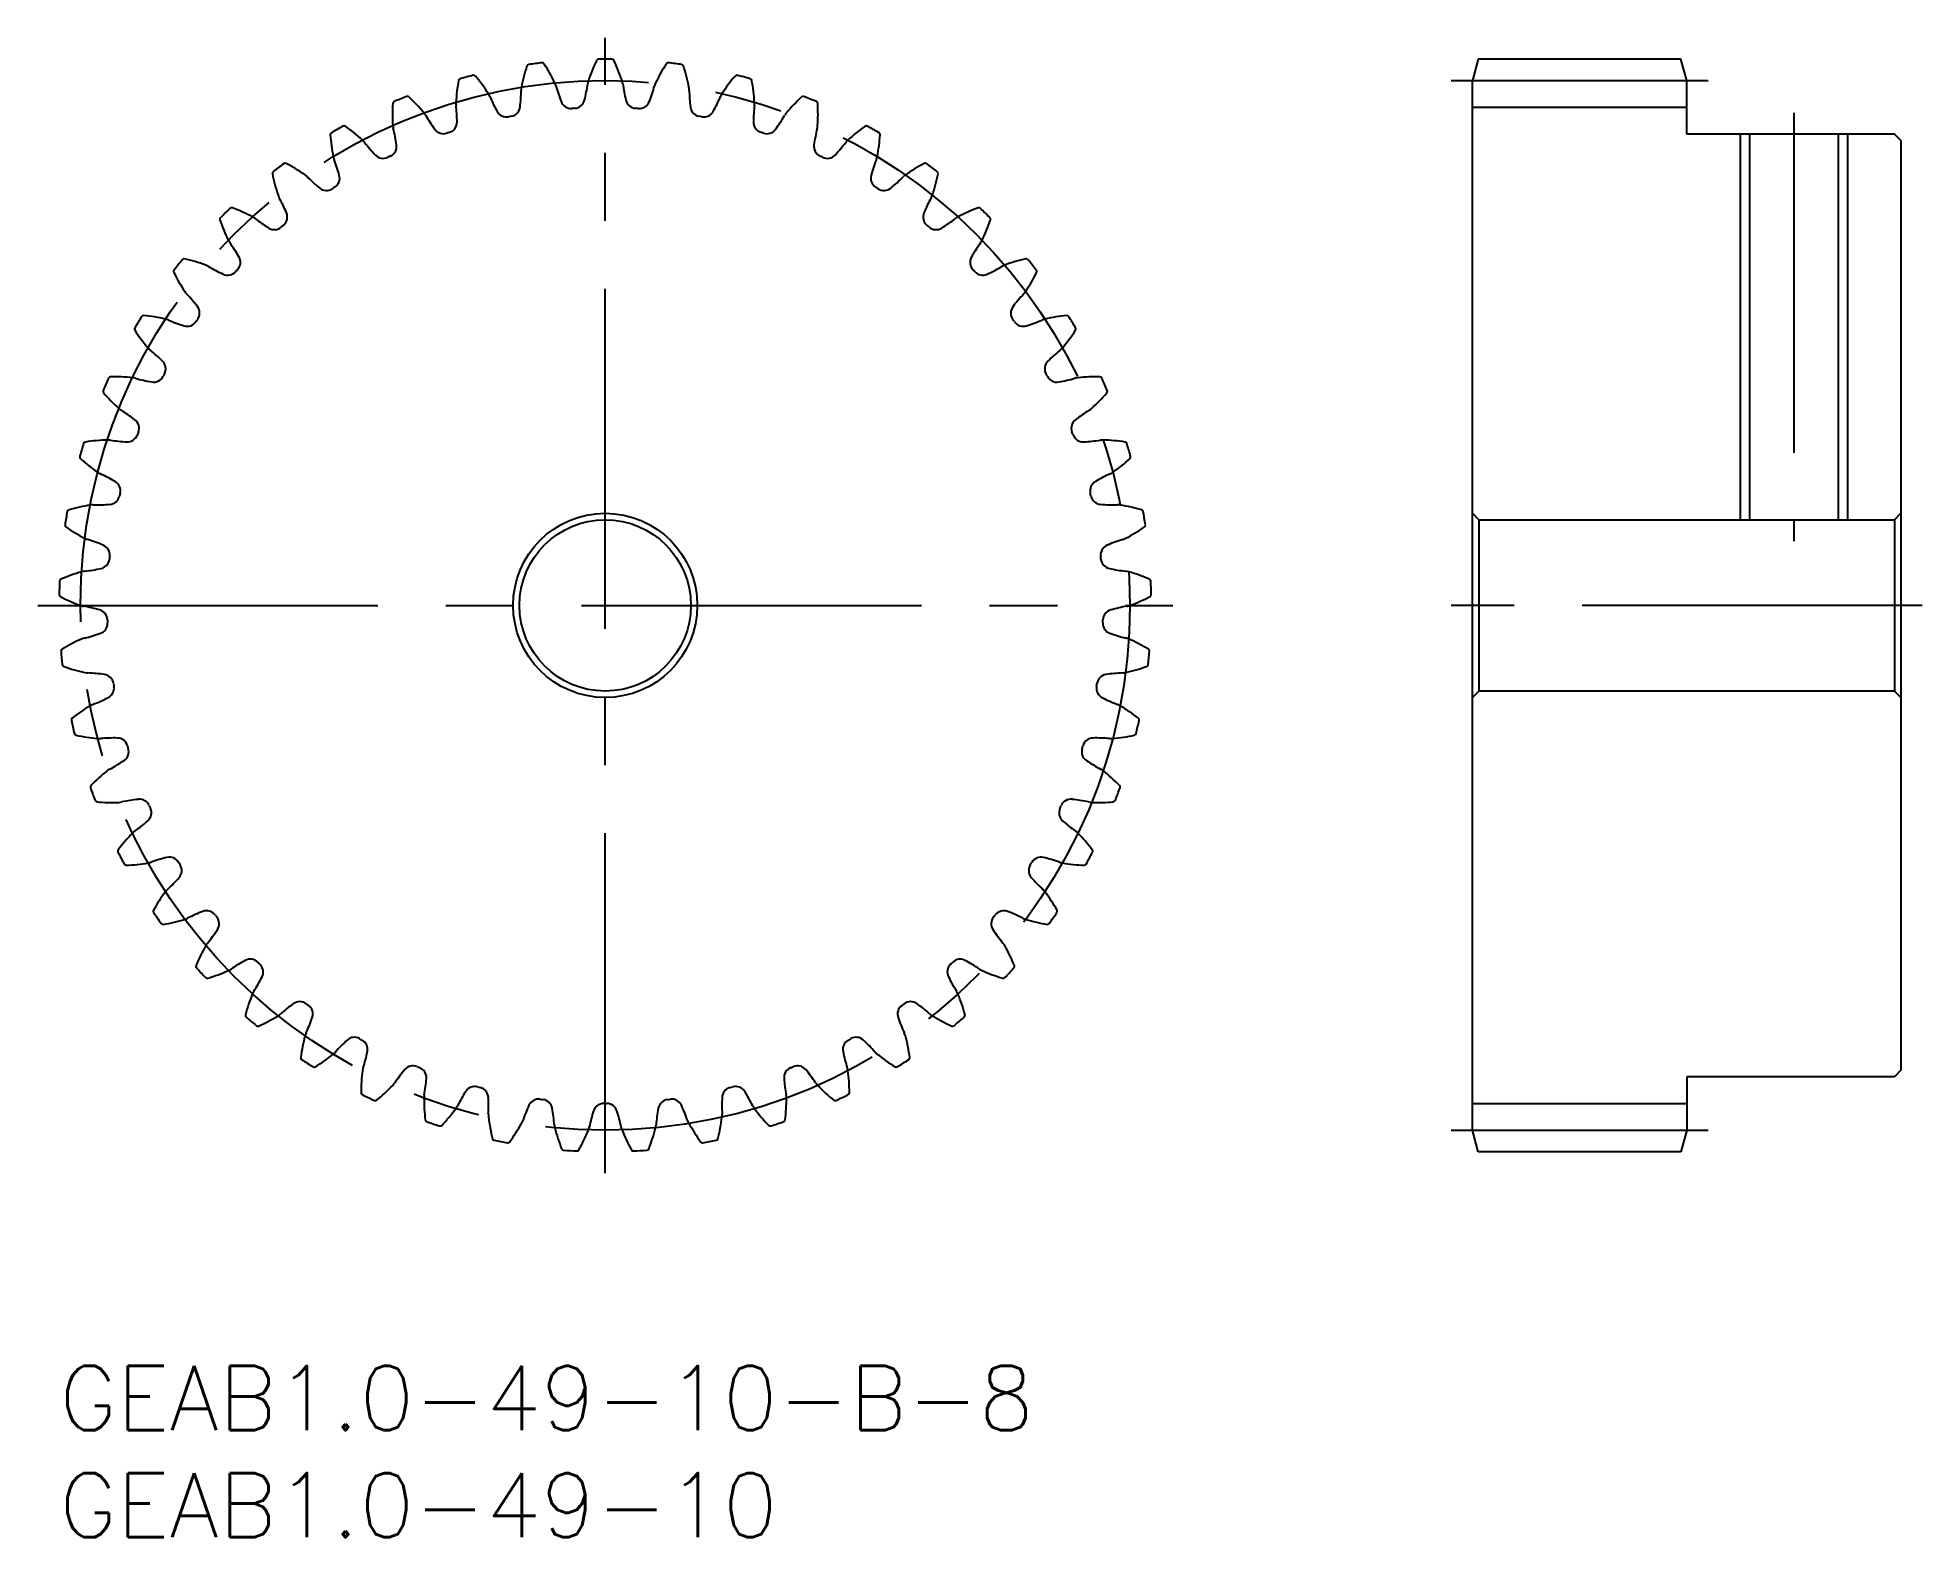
# Model space of a CAD drawing. Extents: x -1 to 87, y -8 to 62.
import ezdxf

# ---------------------------------------------------------------- set-up
doc = ezdxf.new("R2010")
doc.units = 0
doc.header["$LTSCALE"] = 0.5
doc.linetypes.add('CENTER', pattern=[50.8, 31.75, -6.35, 6.35, -6.35])
for name, color, linetype in [('MSM_CENTER', 1, 'CENTER'), ('MSM_CONTINUOUS', 7, 'CONTINUOUS'), ('MSM_NARROW', 5, 'CONTINUOUS'), ('MSM_PART_NUMBER', 7, 'CONTINUOUS')]:
    doc.layers.add(name, color=color, linetype=linetype)
doc.styles.get("Standard").update_dxf_attribs({"font": 'txt.shx', "height": 1, "bigfont": 'bigfont.shx'})

# ---------------------------------------------------------------- blocks, each defined once
blk = doc.blocks.new('*U2')
at = {"layer": 'MSM_PART_NUMBER'}
blk.add_text('GEAB1.0-49-10-B-8', height=3, dxfattribs=at).set_placement((0, -3))
blk = doc.blocks.new('*U3')
at = {"layer": 'MSM_PART_NUMBER'}
blk.add_text('GEAB1.0-49-10', height=3, dxfattribs=at).set_placement((0, -8))

msp = doc.modelspace()

# ---------------------------------------------------------------- linework, layer by layer
at = {"layer": 'MSM_CENTER'}
for p, q in [((25.5, 9), (25.5, 62)), ((65, 60), (77, 60)), ((81, 58.5), (81, 38.5)), ((-1, 35.5), (52, 35.5)), ((87, 35.5), (65, 35.5)), ((65, 11), (77, 11))]:
    msp.add_line(p, q, dxfattribs=at)
msp.add_circle((25.5, 35.5), 24.5, dxfattribs=at)
at = {"layer": 'MSM_CONTINUOUS'}
for p, q in [((66.268, 61), (66, 60)), ((75.732, 61), (66.268, 61)), ((76, 60), (75.732, 61)), ((66, 11), (66, 60)), ((76, 57.5), (76, 60)), ((66, 58.75), (76, 58.75)), ((85.7, 57.5), (76, 57.5)), ((78.933, 57.5), (78.933, 39.5)), ((83.067, 57.5), (83.067, 39.5)), ((86, 57.2), (85.7, 57.5)), ((86, 57.2), (86, 13.8)), ((66.3, 39.5), (66, 39.8)), ((86, 39.8), (85.7, 39.5)), ((66.3, 39.5), (66.3, 31.5)), ((66.3, 39.5), (85.7, 39.5)), ((85.7, 39.5), (85.7, 31.5)), ((66, 31.2), (66.3, 31.5)), ((85.7, 31.5), (66.3, 31.5)), ((85.7, 31.5), (86, 31.2)), ((76, 13.5), (76, 11)), ((85.7, 13.5), (76, 13.5)), ((86, 13.8), (85.7, 13.5)), ((66, 12.25), (76, 12.25)), ((66.268, 10), (66, 11)), ((76, 11), (75.732, 10)), ((75.732, 10), (66.268, 10))]:
    msp.add_line(p, q, dxfattribs=at)
for radius in [4.3, 4]:
    msp.add_circle((25.5, 35.5), radius, dxfattribs=at)
for centre, radius, start, end in [((21.941, 60.649), 0.1, 98.05565, 161.9758), ((25.5, 35.5), 25.5, 96.63823, 98.05565), ((22.564, 60.73), 0.1, 32.71807, 96.63823), ((15.777, 56.37), 8.167, 25.5102, 32.71807), ((32.474, 57.442), 8.167, 154.62887, 161.83673), ((25.186, 60.898), 0.1, 90.70898, 154.62887), ((25.5, 35.5), 25.5, 89.29129, 90.70871), ((25.814, 60.898), 0.1, 25.37113, 89.29128), ((18.526, 57.442), 8.167, 18.16327, 25.37113), ((35.223, 56.37), 8.167, 147.28193, 154.48979), ((28.436, 60.73), 0.1, 83.36177, 147.28187), ((25.5, 35.5), 25.5, 81.94435, 83.36177), ((29.059, 60.649), 0.1, 18.0242, 81.94442), ((26.681, 58.493), 8.167, 169.32274, 176.53061), ((18.754, 59.988), 0.1, 105.40259, 169.32274), ((25.5, 35.5), 25.5, 103.98517, 105.40259), ((19.362, 60.147), 0.1, 40.06501, 103.98518), ((13.188, 54.955), 8.167, 32.85714, 40.06501), ((29.611, 58.153), 8.167, 161.9758, 169.18367), ((22.402, 59.531), 0.826, 15.41753, 25.51031), ((17.218, 60.904), 7.538, 346.03527, 351.9295), ((25.5, 59.73), 0.826, 161.83664, 171.9294), ((25.5, 59.73), 0.826, 8.0706, 18.16337), ((33.782, 60.904), 7.538, 188.0705, 193.96473), ((28.598, 59.531), 0.826, 154.48968, 164.58247), ((21.389, 58.153), 8.167, 10.81633, 18.0242), ((37.812, 54.955), 8.167, 139.93499, 147.14286), ((31.638, 60.147), 0.1, 76.01483, 139.93493), ((25.5, 35.5), 25.5, 74.59741, 76.01483), ((32.246, 59.988), 0.1, 10.67726, 74.59749), ((24.319, 58.493), 8.167, 3.46939, 10.67726), ((15.678, 58.924), 0.1, 112.74952, 176.66967), ((25.5, 35.5), 25.5, 111.33211, 112.74952), ((16.26, 59.16), 0.1, 47.41195, 111.33213), ((10.801, 53.221), 8.167, 40.20408, 47.41195), ((19.354, 58.937), 0.826, 176.53052, 186.62328), ((19.354, 58.937), 0.826, 22.76447, 32.85725), ((27.067, 62.174), 7.538, 202.76438, 208.65861), ((14.037, 59.636), 7.538, 353.38221, 359.27644), ((22.402, 59.531), 0.826, 169.18358, 179.27634), ((30.465, 61.755), 7.538, 195.41744, 201.31167), ((23.908, 59.197), 0.5, 201.31166, 273.84278), ((24.048, 59.206), 0.5, 273.50417, 346.03527), ((26.952, 59.206), 0.5, 193.96473, 266.49584), ((27.092, 59.197), 0.5, 266.15722, 338.68833), ((20.535, 61.755), 7.538, 338.68833, 344.58256), ((28.598, 59.531), 0.826, 0.72366, 10.81644), ((36.963, 59.636), 7.538, 180.72356, 186.6178), ((23.933, 62.174), 7.538, 331.34139, 337.23562), ((31.646, 58.937), 0.826, 147.14274, 157.23553), ((31.646, 58.937), 0.826, 353.37672, 3.4695), ((40.199, 53.221), 8.167, 132.58805, 139.79592), ((34.74, 59.16), 0.1, 68.66789, 132.588), ((25.5, 35.5), 25.5, 67.25048, 68.66789), ((35.322, 58.924), 0.1, 3.33032, 67.25055), ((23.731, 58.455), 8.167, 176.66968, 183.87755), ((16.407, 57.959), 0.826, 30.11141, 40.20418), ((23.643, 62.156), 7.538, 210.11132, 216.00555), ((11.045, 57.973), 7.538, 0.72914, 6.62338), ((20.891, 58.799), 0.5, 208.65862, 281.18972), ((25.5, 35.5), 23.25, 100.8511, 101.18972), ((21.029, 58.825), 0.5, 280.8511, 353.38221), ((25.5, 35.5), 23.25, 93.50416, 93.84278), ((25.5, 35.5), 23.25, 86.15722, 86.49584), ((29.971, 58.825), 0.5, 186.61781, 259.1489), ((25.5, 35.5), 23.25, 78.81028, 79.1489), ((30.109, 58.799), 0.5, 258.81028, 331.34139), ((39.955, 57.973), 7.538, 173.37662, 179.27086), ((27.357, 62.156), 7.538, 323.99445, 329.88868), ((34.593, 57.959), 0.826, 139.79581, 149.88859), ((27.269, 58.455), 8.167, 356.12245, 3.33032), ((12.763, 57.476), 0.1, 120.09674, 184.01661), ((20.81, 58.041), 8.167, 184.01662, 191.22449), ((25.5, 35.5), 25.5, 118.67905, 120.09646), ((13.31, 57.784), 0.1, 54.75889, 118.67907), ((8.656, 51.196), 8.167, 47.55102, 54.75889), ((13.61, 56.612), 0.826, 37.45835, 47.55112), ((16.407, 57.959), 0.826, 183.87745, 193.97022), ((8.29, 55.94), 7.538, 8.07608, 13.97031), ((17.95, 58.018), 0.5, 216.00554, 288.53666), ((25.5, 35.5), 23.25, 108.19804, 108.53666), ((18.083, 58.062), 0.5, 288.19804, 0.72915), ((32.917, 58.062), 0.5, 179.27087, 251.80196), ((25.5, 35.5), 23.25, 71.46334, 71.80196), ((33.05, 58.018), 0.5, 251.46334, 323.99445), ((42.71, 55.94), 7.538, 166.02969, 171.92392), ((34.593, 57.959), 0.826, 346.02978, 356.12256), ((37.39, 56.612), 0.826, 132.44887, 142.54165), ((42.344, 51.196), 8.167, 125.24111, 132.44898), ((37.69, 57.784), 0.1, 61.32095, 125.24106), ((25.5, 35.5), 25.5, 59.90354, 61.32095), ((30.19, 58.041), 8.167, 348.77551, 355.98338), ((38.237, 57.476), 0.1, 355.98338, 59.90361), ((13.61, 56.612), 0.826, 191.22439, 201.31716), ((20.25, 61.699), 7.538, 217.45826, 223.35249), ((15.132, 56.867), 0.5, 223.35249, 295.88356), ((25.5, 35.5), 23.25, 115.54498, 115.8836), ((15.259, 56.928), 0.5, 295.54498, 8.07608), ((35.741, 56.928), 0.5, 171.92393, 244.45502), ((25.5, 35.5), 23.25, 64.11641, 64.45502), ((35.868, 56.867), 0.5, 244.11641, 316.6475), ((30.75, 61.699), 7.538, 316.64751, 322.54174), ((37.39, 56.612), 0.826, 338.68284, 348.77562), ((10.057, 55.666), 0.1, 127.44367, 191.36354), ((17.966, 57.256), 8.167, 191.36356, 198.57143), ((25.5, 35.5), 25.5, 126.02599, 127.4434), ((10.561, 56.042), 0.1, 62.10583, 126.02601), ((6.787, 48.913), 8.167, 54.89796, 62.10583), ((11.008, 54.918), 0.826, 44.80529, 54.89806), ((16.943, 60.813), 7.538, 224.8052, 230.69943), ((5.817, 53.571), 7.538, 15.42302, 21.31725), ((12.602, 55.443), 0.5, 302.89192, 15.42302), ((38.398, 55.443), 0.5, 164.577, 237.10808), ((45.183, 53.571), 7.538, 158.68275, 164.57698), ((34.057, 60.813), 7.538, 309.30057, 315.1948), ((39.992, 54.918), 0.826, 125.10193, 135.19471), ((44.213, 48.913), 8.167, 117.89417, 125.10204), ((40.439, 56.042), 0.1, 53.97401, 117.89412), ((25.5, 35.5), 25.5, 52.5566, 53.97401), ((33.034, 57.256), 8.167, 341.42857, 348.63644), ((40.943, 55.666), 0.1, 348.63644, 52.55667), ((11.008, 54.918), 0.826, 198.57133, 208.6641), ((12.485, 55.366), 0.5, 230.69943, 303.23049), ((25.5, 35.5), 23.25, 122.89192, 123.23053), ((25.5, 35.5), 23.25, 56.76947, 57.10808), ((38.515, 55.366), 0.5, 236.76947, 309.30057), ((39.992, 54.918), 0.826, 331.3359, 341.42868), ((25.5, 35.5), 25.5, 133.37292, 134.79034), ((8.057, 53.963), 0.1, 69.45277, 133.37295), ((5.225, 46.41), 8.167, 62.2449, 69.45277), ((3.668, 50.906), 7.538, 22.76996, 28.66419), ((10.158, 53.63), 0.5, 310.23886, 22.76996), ((40.842, 53.63), 0.5, 157.23006, 229.76115), ((47.332, 50.906), 7.538, 151.33581, 157.23004), ((45.775, 46.41), 8.167, 110.54723, 117.7551), ((42.943, 53.963), 0.1, 46.62708, 110.54719), ((25.5, 35.5), 25.5, 45.20966, 46.62708), ((7.605, 53.526), 0.1, 134.79034, 198.71048), ((15.246, 56.114), 8.167, 198.7105, 205.91837), ((8.644, 52.905), 0.826, 52.15223, 62.245), ((13.776, 59.511), 7.538, 232.15213, 238.04637), ((10.051, 53.539), 0.5, 238.04637, 310.57743), ((25.5, 35.5), 23.25, 130.23885, 130.57747), ((25.5, 35.5), 23.25, 49.42253, 49.76115), ((40.949, 53.539), 0.5, 229.42253, 301.95364), ((37.224, 59.511), 7.538, 301.95363, 307.84787), ((42.356, 52.905), 0.826, 117.75499, 127.84777), ((35.754, 56.114), 8.167, 334.08163, 341.2895), ((43.395, 53.526), 0.1, 341.2895, 45.20973), ((8.644, 52.905), 0.826, 205.91827, 216.01104), ((1.877, 47.987), 7.538, 30.1169, 36.01113), ((49.123, 47.987), 7.538, 143.98887, 149.8831), ((42.356, 52.905), 0.826, 323.98896, 334.08174), ((5.447, 51.09), 0.1, 142.13728, 206.05742), ((12.694, 54.633), 8.167, 206.05744, 213.26531), ((25.5, 35.5), 25.5, 140.71986, 142.13728), ((5.839, 51.581), 0.1, 76.79971, 140.71989), ((3.997, 43.728), 8.167, 69.59184, 76.79971), ((6.556, 50.607), 0.826, 59.49917, 69.59194), ((10.802, 57.814), 7.538, 239.49907, 245.39331), ((7.871, 51.415), 0.5, 245.39331, 317.92445), ((25.5, 35.5), 23.25, 137.58579, 137.92441), ((7.966, 51.519), 0.5, 317.5858, 30.1169), ((43.034, 51.519), 0.5, 149.88312, 222.41421), ((25.5, 35.5), 23.25, 42.07559, 42.41421), ((43.129, 51.415), 0.5, 222.07559, 294.6067), ((40.198, 57.814), 7.538, 294.6067, 300.50093), ((44.444, 50.607), 0.826, 110.40805, 120.50083), ((47.003, 43.728), 8.167, 103.20029, 110.40816), ((38.306, 54.633), 8.167, 326.73469, 333.94256), ((45.161, 51.581), 0.1, 39.28041, 103.20025), ((25.5, 35.5), 25.5, 37.86272, 39.28014), ((45.553, 51.09), 0.1, 333.94256, 37.86279), ((6.556, 50.607), 0.826, 213.26521, 223.35798), ((0.474, 44.864), 7.538, 37.46384, 43.35807), ((6.061, 49.145), 0.5, 324.93274, 37.46384), ((44.939, 49.145), 0.5, 142.53618, 215.06727), ((50.526, 44.864), 7.538, 136.64193, 142.53616), ((44.444, 50.607), 0.826, 316.64202, 326.7348), ((3.618, 48.398), 0.1, 149.48422, 213.40436), ((25.5, 35.5), 25.5, 148.0668, 149.48422), ((3.944, 48.935), 0.1, 84.14664, 148.06683), ((3.121, 40.91), 8.167, 76.93878, 84.14664), ((4.78, 48.061), 0.826, 66.84611, 76.93888), ((8.069, 55.752), 7.538, 246.84601, 252.74024), ((5.981, 49.03), 0.5, 252.74025, 325.27135), ((25.5, 35.5), 23.25, 144.93273, 145.27135), ((25.5, 35.5), 23.25, 34.72865, 35.06727), ((45.019, 49.03), 0.5, 214.72865, 287.25976), ((42.931, 55.752), 7.538, 287.25976, 293.15399), ((46.22, 48.061), 0.826, 103.06112, 113.15389), ((47.879, 40.91), 8.167, 95.85335, 103.06122), ((47.056, 48.935), 0.1, 31.93347, 95.85331), ((25.5, 35.5), 25.5, 30.51578, 31.9332), ((47.382, 48.398), 0.1, 326.59562, 30.51585), ((10.352, 52.839), 8.167, 213.40438, 220.61225), ((4.78, 48.061), 0.826, 220.61215, 230.70492), ((46.22, 48.061), 0.826, 309.29508, 319.38786), ((40.648, 52.839), 8.167, 319.38776, 326.59562), ((-0.518, 41.587), 7.538, 44.81078, 50.70501), ((4.476, 46.547), 0.5, 332.27967, 44.81078), ((46.524, 46.547), 0.5, 135.18924, 207.72033), ((51.518, 41.587), 7.538, 129.29499, 135.18922), ((25.5, 35.5), 25.5, 155.41374, 156.83116), ((2.403, 46.068), 0.1, 91.49358, 155.41377), ((2.613, 38.004), 8.167, 84.28571, 91.49358), ((3.344, 45.308), 0.826, 74.19304, 84.28582), ((5.623, 53.356), 7.538, 254.19295, 260.08718), ((4.411, 46.423), 0.5, 260.08719, 332.61829), ((25.5, 35.5), 23.25, 152.27967, 152.61829), ((25.5, 35.5), 23.25, 27.38171, 27.72033), ((46.589, 46.423), 0.5, 207.38171, 279.91282), ((45.377, 53.356), 7.538, 279.91282, 285.80705), ((47.656, 45.308), 0.826, 95.71418, 105.80696), ((48.387, 38.004), 8.167, 88.50642, 95.71428), ((48.597, 46.068), 0.1, 24.58653, 88.50637), ((25.5, 35.5), 25.5, 23.16884, 24.58626), ((2.149, 45.493), 0.1, 156.83116, 220.75129), ((8.259, 50.759), 8.167, 220.75131, 227.95918), ((42.741, 50.759), 8.167, 312.04082, 319.24869), ((48.851, 45.493), 0.1, 319.24869, 23.16891), ((3.344, 45.308), 0.826, 227.95909, 238.05185), ((-1.082, 38.21), 7.538, 52.15772, 58.05195), ((3.236, 43.768), 0.5, 339.62661, 52.15772), ((47.764, 43.768), 0.5, 127.8423, 200.37339), ((52.082, 38.21), 7.538, 121.94805, 127.84229), ((47.656, 45.308), 0.826, 301.94815, 312.04093), ((1.241, 43.028), 0.1, 98.84052, 162.76071), ((2.481, 35.057), 8.167, 91.63265, 98.84052), ((2.272, 42.394), 0.826, 81.53998, 91.63276), ((3.502, 50.668), 7.538, 261.53989, 267.43412), ((3.187, 43.637), 0.5, 267.43413, 339.96523), ((25.5, 35.5), 23.25, 159.62661, 159.96523), ((25.5, 35.5), 23.25, 20.03477, 20.37339), ((47.813, 43.637), 0.5, 200.03477, 272.56588), ((47.498, 50.668), 7.538, 272.56588, 278.46011), ((48.728, 42.394), 0.826, 88.36724, 98.46002), ((48.519, 35.057), 8.167, 81.15948, 88.36735), ((49.759, 43.028), 0.1, 17.23959, 81.15943), ((1.062, 42.425), 0.1, 164.1781, 228.09823), ((25.5, 35.5), 25.5, 162.76068, 164.1781), ((6.45, 48.429), 8.167, 228.09825, 235.30612), ((44.55, 48.429), 8.167, 304.69388, 311.90175), ((25.5, 35.5), 25.5, 15.8219, 17.23932), ((49.938, 42.425), 0.1, 311.90175, 15.82197), ((2.272, 42.394), 0.826, 235.30603, 245.39879), ((-1.211, 34.788), 7.538, 59.50465, 65.39889), ((52.211, 34.788), 7.538, 114.60111, 120.49535), ((48.728, 42.394), 0.826, 294.60121, 304.69399), ((2.33, 40.716), 0.5, 274.78107, 347.31217), ((2.361, 40.853), 0.5, 346.97355, 59.50466), ((25.5, 35.5), 23.25, 166.97355, 167.31217), ((48.639, 40.853), 0.5, 120.49536, 193.02645), ((25.5, 35.5), 23.25, 12.68783, 13.02645), ((48.67, 40.716), 0.5, 192.68783, 265.21894), ((25.5, 35.5), 25.5, 170.10762, 171.52503), ((0.478, 39.864), 0.1, 106.18746, 170.10765), ((2.726, 32.117), 8.167, 98.97959, 106.18746), ((1.581, 39.367), 0.826, 88.88692, 98.9797), ((1.743, 47.73), 7.538, 268.88683, 274.78106), ((49.257, 47.73), 7.538, 265.21894, 271.11317), ((49.419, 39.367), 0.826, 81.0203, 91.11308), ((48.274, 32.117), 8.167, 73.81254, 81.02041), ((50.522, 39.864), 0.1, 9.89265, 73.81249), ((25.5, 35.5), 25.5, 8.47497, 9.89238), ((0.377, 39.243), 0.1, 171.52503, 235.44516), ((4.953, 45.887), 8.167, 235.44519, 242.65306), ((46.047, 45.887), 8.167, 297.34694, 304.55481), ((50.623, 39.243), 0.1, 304.55481, 8.47503), ((1.581, 39.367), 0.826, 242.65297, 252.74573), ((-0.9, 31.379), 7.538, 66.85159, 72.74582), ((1.867, 37.85), 0.5, 354.32049, 66.8516), ((49.133, 37.85), 0.5, 113.14842, 185.67951), ((51.9, 31.379), 7.538, 107.25418, 113.14841), ((49.419, 39.367), 0.826, 287.25427, 297.34705), ((3.346, 29.232), 8.167, 106.32653, 113.5344), ((1.283, 36.277), 0.826, 96.23386, 106.32664), ((0.374, 44.592), 7.538, 276.23377, 282.128), ((1.853, 37.711), 0.5, 282.12801, 354.6591), ((25.5, 35.5), 23.25, 174.32049, 174.6591), ((25.5, 35.5), 23.25, 5.3409, 5.67951), ((49.147, 37.711), 0.5, 185.3409, 257.872), ((50.626, 44.592), 7.538, 257.872, 263.76623), ((49.717, 36.277), 0.826, 73.67336, 83.76614), ((47.654, 29.232), 8.167, 66.4656, 73.67347), ((25.5, 35.5), 25.5, 177.45456, 178.87197), ((0.125, 36.628), 0.1, 113.5344, 177.45459), ((50.875, 36.628), 0.1, 2.54572, 66.46555), ((25.5, 35.5), 25.5, 1.12803, 2.54544), ((0.105, 36), 0.1, 178.87197, 242.7921), ((3.793, 43.174), 8.167, 242.79213, 250), ((1.283, 36.277), 0.826, 249.9999, 260.09267), ((-0.157, 28.036), 7.538, 74.19853, 80.09276), ((1.76, 34.809), 0.5, 1.66743, 74.19853), ((49.24, 34.809), 0.5, 105.80148, 178.33257), ((51.157, 28.036), 7.538, 99.90724, 105.80147), ((49.717, 36.277), 0.826, 279.90733, 290.00011), ((47.207, 43.174), 8.167, 290, 297.20787), ((50.895, 36), 0.1, 297.20787, 1.12809), ((1.765, 34.669), 0.5, 289.47495, 2.00604), ((25.5, 35.5), 23.25, 181.66743, 182.00604), ((49.235, 34.669), 0.5, 177.99396, 250.52506), ((25.5, 35.5), 23.25, 357.99396, 358.33257), ((0.189, 33.374), 0.1, 120.88134, 184.80153), ((4.329, 26.451), 8.167, 113.67347, 120.88134), ((1.382, 33.173), 0.826, 103.5808, 113.67357), ((-0.582, 41.304), 7.538, 283.58071, 289.47494), ((51.582, 41.304), 7.538, 250.52506, 256.41929), ((49.618, 33.173), 0.826, 66.32642, 76.4192), ((46.671, 26.451), 8.167, 59.11866, 66.32653), ((50.811, 33.374), 0.1, 355.1985, 59.11862), ((25.5, 35.5), 25.5, 184.8015, 186.21891), ((0.249, 32.748), 0.1, 186.21891, 250.13904), ((2.99, 40.335), 8.167, 250.13907, 257.34694), ((48.01, 40.335), 8.167, 282.65306, 289.86093), ((50.751, 32.748), 0.1, 289.86093, 353.78115), ((25.5, 35.5), 25.5, 353.78109, 355.1985), ((1.382, 33.173), 0.826, 257.34684, 267.43961), ((1.009, 24.817), 7.538, 81.54547, 87.4397), ((2.043, 31.779), 0.5, 9.01436, 81.54547), ((2.066, 31.64), 0.5, 296.82189, 9.35298), ((25.5, 35.5), 23.25, 189.01436, 189.35298), ((48.934, 31.64), 0.5, 170.64702, 243.17813), ((25.5, 35.5), 23.25, 350.64702, 350.98564), ((48.957, 31.779), 0.5, 98.45454, 170.98564), ((49.991, 24.817), 7.538, 92.5603, 98.45453), ((49.618, 33.173), 0.826, 272.56039, 282.65317), ((5.66, 23.818), 8.167, 121.02041, 128.22828), ((1.878, 30.108), 0.826, 110.92774, 121.02051), ((-1.11, 37.921), 7.538, 290.92765, 296.82188), ((52.11, 37.921), 7.538, 243.17812, 249.07235), ((49.122, 30.108), 0.826, 58.97948, 69.07226), ((45.34, 23.818), 8.167, 51.77172, 58.97959), ((0.669, 30.155), 0.1, 128.22828, 192.14847), ((25.5, 35.5), 25.5, 192.14844, 193.56585), ((25.5, 35.5), 25.5, 346.43415, 347.85156), ((50.331, 30.155), 0.1, 347.85156, 51.77168), ((0.809, 29.542), 0.1, 193.56585, 257.48598), ((2.557, 37.417), 8.167, 257.48601, 264.69388), ((1.878, 30.108), 0.826, 264.69377, 274.78655), ((2.576, 21.773), 7.538, 88.89241, 94.78664), ((2.712, 28.81), 0.5, 16.3613, 88.89241), ((48.288, 28.81), 0.5, 91.1076, 163.6387), ((48.424, 21.773), 7.538, 85.21336, 91.10759), ((49.122, 30.108), 0.826, 265.21345, 275.30623), ((48.443, 37.417), 8.167, 275.30612, 282.51399), ((50.191, 29.542), 0.1, 282.51399, 346.43421), ((-1.201, 34.499), 7.538, 298.27458, 304.16882), ((2.752, 28.675), 0.5, 304.16883, 16.69992), ((25.5, 35.5), 23.25, 196.3613, 196.69992), ((48.248, 28.675), 0.5, 163.30008, 235.83119), ((25.5, 35.5), 23.25, 343.30008, 343.6387), ((52.201, 34.499), 7.538, 235.83118, 241.72542), ((7.317, 21.377), 8.167, 128.36735, 135.57522), ((2.761, 27.132), 0.826, 118.27468, 128.36745), ((48.239, 27.132), 0.826, 51.63254, 61.72532), ((43.683, 21.377), 8.167, 44.42478, 51.63265), ((1.556, 27.023), 0.1, 135.57522, 199.49542), ((25.5, 35.5), 25.5, 199.49537, 200.91279), ((4.519, 18.954), 7.538, 96.23935, 102.13358), ((3.754, 25.951), 0.5, 23.70824, 96.23935), ((47.246, 25.951), 0.5, 83.76067, 156.29176), ((46.481, 18.954), 7.538, 77.86642, 83.76065), ((25.5, 35.5), 25.5, 339.08721, 340.50463), ((49.444, 27.023), 0.1, 340.50463, 44.42474), ((1.773, 26.434), 0.1, 200.91279, 264.83292), ((2.5, 34.467), 8.167, 264.83295, 272.04082), ((2.761, 27.132), 0.826, 272.04071, 282.13349), ((3.811, 25.822), 0.5, 311.51577, 24.04686), ((25.5, 35.5), 23.25, 203.70824, 204.04686), ((47.189, 25.822), 0.5, 155.95314, 228.48425), ((25.5, 35.5), 23.25, 335.95314, 336.29176), ((48.239, 27.132), 0.826, 257.86651, 267.95929), ((48.5, 34.467), 8.167, 267.95918, 275.16705), ((49.227, 26.434), 0.1, 275.16705, 339.08727), ((9.273, 19.168), 8.167, 135.71429, 142.92215), ((4.018, 24.293), 0.826, 125.62162, 135.71439), ((-0.854, 31.092), 7.538, 305.62152, 311.51575), ((51.854, 31.092), 7.538, 228.48425, 234.37848), ((46.982, 24.293), 0.826, 44.28561, 54.37838), ((41.727, 19.168), 8.167, 37.07784, 44.28571), ((2.837, 24.031), 0.1, 142.92215, 206.84235), ((25.5, 35.5), 25.5, 206.84231, 208.25973), ((25.5, 35.5), 25.5, 331.74027, 333.15769), ((48.163, 24.031), 0.1, 333.15769, 37.0778), ((3.127, 23.474), 0.1, 208.25973, 272.17985), ((2.821, 31.535), 8.167, 272.17989, 279.38775), ((4.018, 24.293), 0.826, 279.38765, 289.48043), ((6.807, 16.407), 7.538, 103.58629, 109.48052), ((5.154, 23.248), 0.5, 31.05518, 103.58629), ((25.5, 35.5), 23.25, 211.05518, 211.3938), ((5.227, 23.128), 0.5, 318.8627, 31.3938), ((45.773, 23.128), 0.5, 148.6062, 221.13731), ((25.5, 35.5), 23.25, 328.6062, 328.94482), ((45.846, 23.248), 0.5, 76.41373, 148.94482), ((44.193, 16.407), 7.538, 70.51948, 76.41371), ((46.982, 24.293), 0.826, 250.51957, 260.61235), ((48.179, 31.535), 8.167, 260.61225, 267.82011), ((47.873, 23.474), 0.1, 267.82011, 331.74033), ((11.494, 17.227), 8.167, 143.06123, 150.26909), ((5.627, 21.638), 0.826, 132.96855, 143.06133), ((-0.074, 27.759), 7.538, 312.96846, 318.86269), ((51.074, 27.759), 7.538, 221.13731, 227.03154), ((45.373, 21.638), 0.826, 36.93867, 47.03145), ((39.506, 17.227), 8.167, 29.73091, 36.93877), ((4.489, 21.227), 0.1, 150.26909, 214.18929), ((25.5, 35.5), 25.5, 214.18925, 215.60667), ((9.403, 14.173), 7.538, 110.93323, 116.82746), ((6.888, 20.747), 0.5, 38.40212, 110.93323), ((44.112, 20.747), 0.5, 69.06679, 141.59788), ((41.597, 14.173), 7.538, 63.17254, 69.06678), ((25.5, 35.5), 25.5, 324.39333, 325.81075), ((46.511, 21.227), 0.1, 325.81075, 29.73086), ((4.849, 20.712), 0.1, 215.60694, 279.52679), ((3.514, 28.667), 8.167, 279.52682, 286.73469), ((5.627, 21.638), 0.826, 286.73459, 296.82736), ((1.126, 24.552), 7.538, 320.3154, 326.20963), ((25.5, 35.5), 23.25, 218.40212, 218.74074), ((6.975, 20.637), 0.5, 326.20964, 38.74074), ((44.025, 20.637), 0.5, 141.25926, 213.79037), ((49.874, 24.552), 7.538, 213.79037, 219.6846), ((25.5, 35.5), 23.25, 321.25926, 321.59788), ((45.373, 21.638), 0.826, 243.17264, 253.26542), ((47.486, 28.667), 8.167, 253.26531, 260.47318), ((46.151, 20.712), 0.1, 260.47318, 324.3934), ((13.946, 15.586), 8.167, 150.40816, 157.61603), ((7.563, 19.21), 0.826, 140.31549, 150.40827), ((43.437, 19.21), 0.826, 29.59172, 39.68451), ((37.054, 15.586), 8.167, 22.38397, 29.59184), ((6.487, 18.657), 0.1, 157.61603, 221.53623), ((25.5, 35.5), 25.5, 221.53619, 222.95361), ((7.563, 19.21), 0.826, 294.08152, 304.1743), ((12.262, 12.29), 7.538, 118.28016, 124.1744), ((8.927, 18.488), 0.5, 45.74906, 118.28017), ((25.5, 35.5), 23.25, 225.74906, 226.08768), ((9.028, 18.39), 0.5, 333.55658, 46.08768), ((41.972, 18.39), 0.5, 133.91232, 206.44343), ((25.5, 35.5), 23.25, 313.91232, 314.25094), ((42.073, 18.488), 0.5, 61.71985, 134.25098), ((38.738, 12.29), 7.538, 55.8256, 61.71984), ((43.437, 19.21), 0.826, 235.8257, 245.91848), ((25.5, 35.5), 25.5, 317.04639, 318.46381), ((44.513, 18.657), 0.1, 318.46381, 22.38393), ((6.91, 18.192), 0.1, 222.95388, 286.87373), ((4.568, 25.912), 8.167, 286.87376, 294.08163), ((2.726, 21.525), 7.538, 327.66234, 333.55657), ((48.274, 21.525), 7.538, 206.44343, 212.33766), ((46.432, 25.912), 8.167, 245.91837, 253.12624), ((44.09, 18.192), 0.1, 253.12624, 317.04645), ((16.587, 14.272), 8.167, 157.7551, 164.96297), ((9.794, 17.05), 0.826, 147.66243, 157.75521), ((15.339, 10.787), 7.538, 125.6271, 131.52133), ((11.239, 16.508), 0.5, 53.096, 125.62711), ((25.5, 35.5), 23.25, 233.096, 233.43462), ((11.351, 16.425), 0.5, 340.90352, 53.43462), ((39.649, 16.425), 0.5, 126.56538, 199.09649), ((25.5, 35.5), 23.25, 306.56538, 306.904), ((39.761, 16.508), 0.5, 54.37291, 126.90404), ((35.661, 10.787), 7.538, 48.47867, 54.3729), ((41.206, 17.05), 0.826, 22.24479, 32.33757), ((34.413, 14.272), 8.167, 15.03703, 22.2449), ((8.797, 16.364), 0.1, 164.96297, 228.88317), ((25.5, 35.5), 25.5, 228.88313, 230.30054), ((9.275, 15.957), 0.1, 230.30054, 294.22067), ((5.966, 23.314), 8.167, 294.2207, 301.42857), ((9.794, 17.05), 0.826, 301.42846, 311.52124), ((4.7, 18.727), 7.538, 335.00928, 340.90351), ((46.3, 18.727), 7.538, 199.09649, 204.99072), ((41.206, 17.05), 0.826, 228.47876, 238.57154), ((45.034, 23.314), 8.167, 238.57143, 245.7793), ((41.725, 15.957), 0.1, 245.7793, 309.69952), ((25.5, 35.5), 25.5, 309.69946, 311.11687), ((42.203, 16.364), 0.1, 311.11687, 15.03699), ((19.375, 13.306), 8.167, 165.10204, 172.30991), ((12.282, 15.193), 0.826, 155.00937, 165.10215), ((18.582, 9.691), 7.538, 132.97404, 138.86827), ((13.784, 14.841), 0.5, 60.44294, 132.97404), ((25.5, 35.5), 23.25, 240.44294, 240.78155), ((13.907, 14.772), 0.5, 348.25046, 60.78155), ((37.093, 14.772), 0.5, 119.21845, 191.74955), ((25.5, 35.5), 23.25, 299.21845, 299.55706), ((37.216, 14.841), 0.5, 47.02597, 119.5571), ((32.418, 9.691), 7.538, 41.13173, 47.02596), ((38.718, 15.193), 0.826, 14.89785, 24.99063), ((31.625, 13.306), 8.167, 7.69009, 14.89796), ((11.381, 14.386), 0.1, 172.30991, 236.23011), ((25.5, 35.5), 25.5, 236.23007, 237.64748), ((7.685, 20.916), 8.167, 301.56764, 308.77551), ((12.282, 15.193), 0.826, 308.7754, 318.86818), ((7.016, 16.205), 7.538, 342.35622, 348.25045), ((43.984, 16.205), 7.538, 191.74955, 197.64378), ((38.718, 15.193), 0.826, 221.13182, 231.2246), ((43.315, 20.916), 8.167, 231.22449, 238.43236), ((25.5, 35.5), 25.5, 302.35252, 303.76993), ((39.619, 14.386), 0.1, 303.77021, 7.69005), ((11.908, 14.043), 0.1, 237.64748, 301.5676), ((22.264, 12.705), 8.167, 172.44898, 179.65685), ((14.987, 13.67), 0.826, 162.35631, 172.44909), ((14.987, 13.67), 0.826, 316.12234, 326.21512), ((21.939, 9.018), 7.538, 140.32098, 146.21521), ((16.522, 13.512), 0.5, 67.78987, 140.32098), ((25.5, 35.5), 23.25, 247.78987, 248.12849), ((16.652, 13.459), 0.5, 355.5974, 68.12849), ((9.635, 14), 7.538, 349.70316, 355.59739), ((34.348, 13.459), 0.5, 111.87151, 184.40262), ((41.365, 14), 7.538, 184.40261, 190.29684), ((25.5, 35.5), 23.25, 291.87151, 292.21012), ((34.478, 13.512), 0.5, 39.67903, 112.21016), ((29.061, 9.018), 7.538, 33.78479, 39.67902), ((36.013, 13.67), 0.826, 213.78488, 223.87766), ((36.013, 13.67), 0.826, 7.55091, 17.64369), ((28.736, 12.705), 8.167, 0.34315, 7.55102), ((39.092, 14.043), 0.1, 238.43236, 302.35257), ((14.197, 12.753), 0.1, 179.65685, 243.57705), ((25.5, 35.5), 25.5, 243.57701, 244.99442), ((14.763, 12.481), 0.1, 244.99442, 308.91454), ((9.696, 18.757), 8.167, 308.91458, 316.12245), ((17.865, 12.505), 0.826, 169.70325, 179.79603), ((25.205, 12.478), 8.167, 179.79592, 187.00379), ((25.355, 8.78), 7.538, 147.66792, 153.56215), ((19.408, 12.545), 0.5, 75.13681, 147.66792), ((25.5, 35.5), 23.25, 255.13681, 255.47543), ((19.544, 12.509), 0.5, 2.94434, 75.47543), ((12.514, 12.148), 7.538, 357.05009, 2.94433), ((22.393, 11.954), 0.5, 82.48375, 155.01486), ((25.5, 35.5), 23.25, 262.48375, 262.82237), ((22.533, 11.936), 0.5, 10.29128, 82.82237), ((28.467, 11.936), 0.5, 97.17763, 169.70874), ((25.5, 35.5), 23.25, 277.17763, 277.51625), ((28.607, 11.954), 0.5, 24.98515, 97.51629), ((38.486, 12.148), 7.538, 177.05567, 182.94991), ((31.456, 12.509), 0.5, 104.52457, 177.05568), ((25.5, 35.5), 23.25, 284.52457, 284.86319), ((31.592, 12.545), 0.5, 32.33209, 104.86323), ((25.645, 8.78), 7.538, 26.43785, 32.33208), ((25.795, 12.478), 8.167, 352.99621, 0.20408), ((33.135, 12.505), 0.826, 0.20397, 10.29675), ((41.304, 18.757), 8.167, 223.87755, 231.08542), ((36.237, 12.481), 0.1, 231.08542, 295.00564), ((25.5, 35.5), 25.5, 295.00558, 296.42299), ((36.803, 12.753), 0.1, 296.42327, 0.34311), ((17.199, 11.495), 0.1, 187.00379, 250.92399), ((11.967, 16.874), 8.167, 316.26152, 323.46939), ((17.865, 12.505), 0.826, 323.46928, 333.56206), ((20.868, 11.717), 0.826, 177.05019, 187.14297), ((28.152, 12.63), 8.167, 187.14286, 194.35073), ((20.868, 11.717), 0.826, 330.81623, 340.909), ((28.773, 8.981), 7.538, 155.01486, 160.90909), ((15.607, 10.679), 7.538, 4.39703, 10.29127), ((32.137, 9.617), 7.538, 162.3618, 168.25603), ((25.43, 11.75), 0.5, 89.83069, 162.3618), ((25.5, 35.5), 23.25, 269.83069, 270.16931), ((25.57, 11.75), 0.5, 17.63822, 90.16935), ((18.863, 9.617), 7.538, 11.74397, 17.6382), ((35.393, 10.679), 7.538, 169.70874, 175.60297), ((22.227, 8.981), 7.538, 19.09091, 24.98514), ((30.132, 11.717), 0.826, 199.091, 209.18378), ((22.848, 12.63), 8.167, 345.64927, 352.85714), ((30.132, 11.717), 0.826, 352.85704, 2.94981), ((33.135, 12.505), 0.826, 206.43794, 216.53072), ((39.033, 16.874), 8.167, 216.53061, 223.73848), ((33.801, 11.495), 0.1, 289.07633, 352.99617), ((25.5, 35.5), 25.5, 250.92395, 252.34136), ((17.795, 11.297), 0.1, 252.34136, 316.26148), ((20.337, 10.63), 0.1, 194.35073, 258.27093), ((14.46, 15.296), 8.167, 323.60846, 330.81633), ((23.948, 11.32), 0.826, 184.39713, 194.48991), ((31.054, 13.157), 8.167, 194.4898, 201.69767), ((17.134, 14.05), 8.167, 330.9554, 338.16326), ((23.948, 11.32), 0.826, 338.16316, 348.25594), ((27.052, 11.32), 0.826, 191.74406, 201.83684), ((33.866, 14.05), 8.167, 201.83674, 209.0446), ((19.946, 13.157), 8.167, 338.30233, 345.5102), ((27.052, 11.32), 0.826, 345.5101, 355.60287), ((36.54, 15.296), 8.167, 209.18367, 216.39154), ((30.663, 10.63), 0.1, 281.72912, 345.64923), ((33.205, 11.297), 0.1, 223.73848, 287.6587), ((25.5, 35.5), 25.5, 287.65864, 289.07606), ((25.5, 35.5), 25.5, 258.27088, 259.6883), ((20.953, 10.51), 0.1, 259.6883, 323.60842), ((23.559, 10.174), 0.1, 201.69767, 265.61788), ((25.5, 35.5), 25.5, 265.61782, 267.03524), ((24.186, 10.134), 0.1, 267.03524, 330.95536), ((26.814, 10.134), 0.1, 209.0446, 272.96481), ((25.5, 35.5), 25.5, 272.96476, 274.38218), ((27.441, 10.174), 0.1, 274.38245, 338.3023), ((30.047, 10.51), 0.1, 216.39154, 280.31175), ((25.5, 35.5), 25.5, 280.3117, 281.72912)]:
    msp.add_arc(centre, radius, start, end, dxfattribs=at)
at = {"layer": 'MSM_NARROW'}
for p, q in [((78.5, 57.5), (78.5, 39.5)), ((83.5, 57.5), (83.5, 39.5))]:
    msp.add_line(p, q, dxfattribs=at)

# ---------------------------------------------------------------- block references
at = {"layer": 'MSM_CONTINUOUS'}
for name in ['*U2', '*U3']:
    msp.add_blockref(name, (0, 0), dxfattribs=at)

doc.saveas('drawing.dxf')
